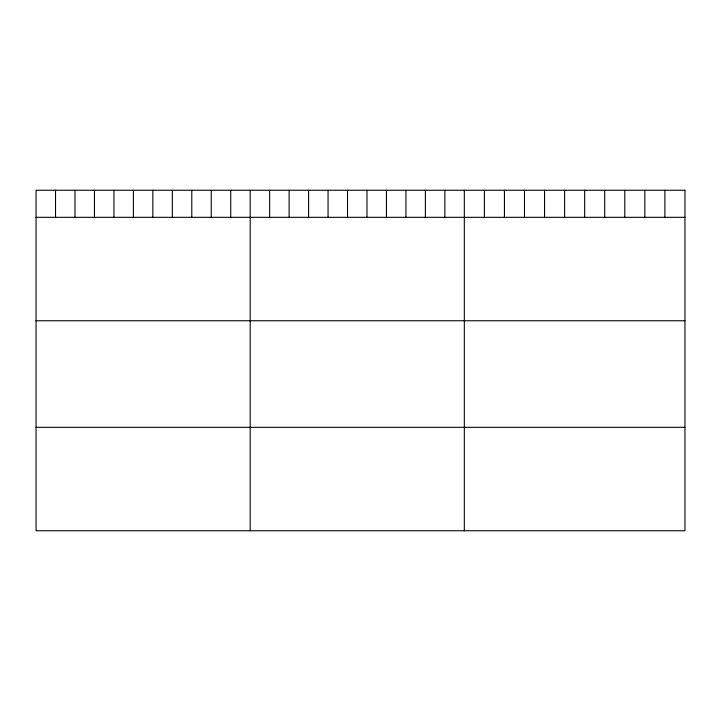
<?xml version="1.0" encoding="UTF-8"?>
<svg xmlns="http://www.w3.org/2000/svg" width="721" height="721" viewBox="0 0 721 721"><rect width="100%" height="100%" fill="white"/><g stroke="black" fill="none" stroke-linecap="round" stroke-linejoin="round"><path stroke-width="1.08" d="M36.05 217.327L684.95 217.327M36.05 320.755L684.95 320.755M36.05 427.319L684.95 427.319M664.897 190.245L664.897 217.327M644.835 190.245L644.835 217.327M624.783 190.245L624.783 217.327M604.721 190.245L604.721 217.327M584.668 190.245L584.668 217.327M564.606 190.245L564.606 217.327M544.553 190.245L544.553 217.327M524.491 190.245L524.491 217.327M504.439 190.245L504.439 217.327M484.377 190.245L484.377 217.327M464.324 190.245L464.324 530.755M444.857 190.245L444.857 217.327M425.39 190.245L425.39 217.327M405.923 190.245L405.923 217.327M386.456 190.245L386.456 217.327M366.989 190.245L366.989 217.327M347.522 190.245L347.522 217.327M328.055 190.245L328.055 217.327M308.588 190.245L308.588 217.327M289.121 190.245L289.121 217.327M269.654 190.245L269.654 217.327M250.187 190.245L250.187 530.755M230.72 190.245L230.72 217.327M211.253 190.245L211.253 217.327M191.786 190.245L191.786 217.327M172.319 190.245L172.319 217.327M152.852 190.245L152.852 217.327M133.385 190.245L133.385 217.327M113.918 190.245L113.918 217.327M94.451 190.245L94.451 217.327M74.984 190.245L74.984 217.327M55.517 190.245L55.517 217.327M684.95 190.245L36.05 190.245L36.05 530.755L684.95 530.755L684.95 190.245"/></g></svg>
